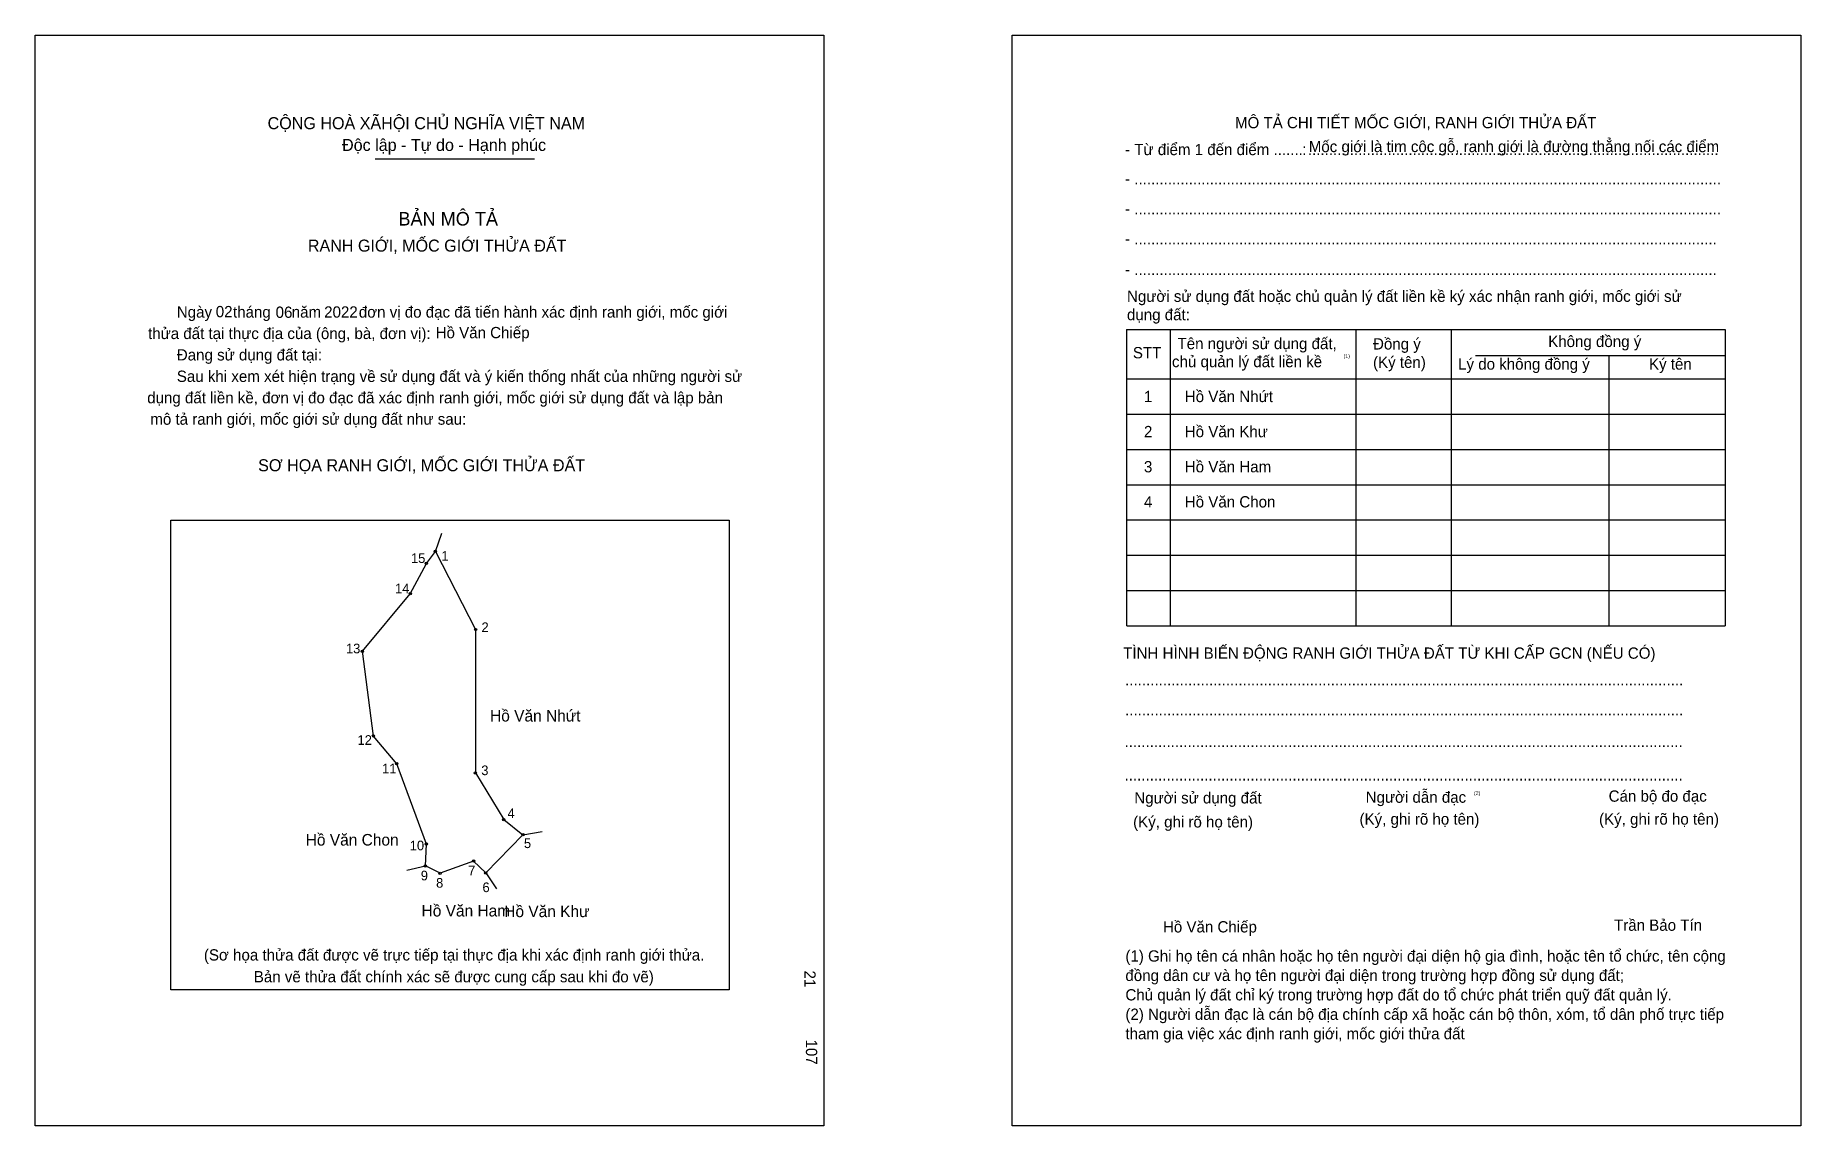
# Model space of a CAD drawing. Extents: x 547933 to 548847, y 1824864 to 1825428.
import ezdxf

# ---------------------------------------------------------------- set-up
doc = ezdxf.new("R2010")
doc.units = 0
for name, color, linetype in [('bmtKhungInTrang1', 7, 'Continuous'), ('bmtKhungInTrang2', 7, 'Continuous'), ('bmtNoiDung', 7, 'Continuous'), ('bmtTemplate', 7, 'Continuous'), ('CanhThua', 7, 'Continuous'), ('MocDinhThua', 7, 'Continuous'), ('RauThua', 7, 'Continuous'), ('SoHieuDinhThua', 7, 'Continuous'), ('TenChuLanCan', 7, 'Continuous')]:
    doc.layers.add(name, color=color, linetype=linetype)

msp = doc.modelspace()

# ---------------------------------------------------------------- linework, layer by layer
at = {"layer": 'bmtKhungInTrang1'}
msp.add_lwpolyline([(547933.4, 1825428.26), (548341.59, 1825428.26), (548341.59, 1824863.68), (547933.4, 1824863.68)], close=True, dxfattribs=at)
at = {"layer": 'bmtKhungInTrang2'}
msp.add_lwpolyline([(548438.93, 1825428.26), (548847.12, 1825428.26), (548847.12, 1824863.68), (548438.93, 1824863.68)], close=True, dxfattribs=at)
at = {"layer": 'bmtTemplate'}
for p, q in [((548109.3, 1825364.27), (548191.84, 1825364.27)), ((548520.81, 1825275.98), (548520.81, 1825122.5)), ((548616.84, 1825275.98), (548616.84, 1825122.5)), ((548666.24, 1825276.16), (548666.24, 1825122.5)), ((548808.04, 1825275.98), (548808.04, 1825122.5)), ((548678.77, 1825262.46), (548808.04, 1825262.46)), ((548498.43, 1825250.4), (548808.04, 1825250.4)), ((548498.43, 1825232.13), (548808.04, 1825232.13)), ((548498.43, 1825213.86), (548808.04, 1825213.86)), ((548498.43, 1825195.58), (548808.04, 1825195.58)), ((548498.43, 1825177.31), (548808.04, 1825177.31)), ((548498.43, 1825159.04), (548808.04, 1825159.04)), ((548498.43, 1825140.77), (548808.04, 1825140.77)), ((548498.43, 1825122.5), (548808.04, 1825122.5))]:
    msp.add_line(p, q, dxfattribs=at)
for points in [[(548498.23, 1825275.98), (548808.04, 1825275.98)], [(548498.23, 1825275.98), (548498.23, 1825122.5)], [(548747.78, 1825262.28), (548747.78, 1825122.5)]]:
    msp.add_lwpolyline(points, dxfattribs=at)
msp.add_lwpolyline([(548003.62, 1824933.99), (548003.62, 1825177.29), (548292.45, 1825177.29), (548292.45, 1824933.99)], close=True, dxfattribs=at)
at = {"layer": 'CanhThua'}
for p, q in [((548127.43, 1825139.08), (548135.79, 1825154.85)), ((548135.79, 1825154.85), (548140.45, 1825161.04)), ((548140.45, 1825161.04), (548161.24, 1825120.6)), ((548102.7, 1825109.36), (548127.43, 1825139.08)), ((548161.24, 1825120.6), (548161.2, 1825046.34)), ((548108.43, 1825065.39), (548102.7, 1825109.36)), ((548120.43, 1825051.11), (548108.43, 1825065.39)), ((548135.86, 1825009.53), (548120.43, 1825051.11)), ((548161.2, 1825046.34), (548175.87, 1825022.17)), ((548175.87, 1825022.17), (548185.81, 1825014.36)), ((548135.33, 1824998.16), (548135.86, 1825009.53)), ((548185.81, 1825014.36), (548166.52, 1824994.6)), ((548142.91, 1824994.4), (548135.33, 1824998.16)), ((548160.24, 1825000.66), (548142.91, 1824994.4)), ((548166.52, 1824994.6), (548160.24, 1825000.66))]:
    msp.add_line(p, q, dxfattribs=at)
at = {"layer": 'MocDinhThua'}
for centre in [(548140.45, 1825161.04), (548135.79, 1825154.85), (548127.43, 1825139.08), (548161.24, 1825120.6), (548102.7, 1825109.36), (548108.43, 1825065.39), (548120.43, 1825051.11), (548161.2, 1825046.34), (548175.87, 1825022.17), (548135.86, 1825009.53), (548185.81, 1825014.36), (548135.33, 1824998.16), (548160.24, 1825000.66), (548142.91, 1824994.4), (548166.52, 1824994.6)]:
    msp.add_circle(centre, 0.599, dxfattribs=at)
at = {"layer": 'RauThua'}
for p, q in [((548140.45, 1825161.04), (548143.8, 1825170.4)), ((548140.45, 1825161.04), (548143.8, 1825170.4)), ((548185.81, 1825014.36), (548195.67, 1825015.95)), ((548185.81, 1825014.36), (548195.67, 1825015.95)), ((548125.61, 1824996.07), (548135.33, 1824998.16)), ((548166.52, 1824994.6), (548172.12, 1824986.34))]:
    msp.add_line(p, q, dxfattribs=at)

# ---------------------------------------------------------------- texts
at = {"layer": 'bmtNoiDung'}
for s, height, p in [('02', 5.84, (548026.8, 1825282.27)), ('06', 5.84, (548057.78, 1825281.95)), ('2022', 5.84, (548082.9, 1825282.07)), ('Hồ Văn Chiếp', 5.8405, (548140.6, 1825271.41)), ('1', 5.84, (548507.21, 1825238.34)), ('Hồ Văn Nhứt ', 5.8405, (548528.35, 1825238.34)), ('2', 5.84, (548507.21, 1825220.16)), ('Hồ Văn Khư ', 5.8405, (548528.35, 1825220.16)), ('3', 5.84, (548507.21, 1825201.97)), ('Hồ Văn Ham ', 5.8405, (548528.35, 1825201.97)), ('4', 5.84, (548507.21, 1825183.79)), ('Hồ Văn Chon ', 5.8405, (548528.35, 1825183.79)), ('Hồ Văn Chiếp', 5.8405, (548517.04, 1824963.74))]:
    msp.add_text(s, height=height, dxfattribs=at).set_placement(p)
for s, p in [('21', (548331.42, 1824944.04)), ('107', (548332.25, 1824908.3))]:
    msp.add_text(s, height=5.84, rotation=270, dxfattribs=at).set_placement(p)
at = {"layer": 'bmtTemplate'}
for s, height, p in [('CỘNG HOÀ XÃHỘI CHỦ NGHĨA VIỆT NAM', 6.2298, (548053.63, 1825379.64)), ('MÔ TẢ CHI TIẾT MỐC GIỚI, RANH GIỚI THỬA ĐẤT', 5.8383, (548554.34, 1825380.13)), ('Độc lập - Tự do - Hạnh phúc', 6.2298, (548092.16, 1825368.37)), ('- Từ điểm 1 đến điểm .......', 5.8383, (548497.44, 1825366.21)), ('Mốc giới là tim cộc gỗ, ranh giới là đường thẳng nối các điểm', 5.8383, (548592.52, 1825367.76)), (':', 5.84, (548589.16, 1825366.21)), ('..................................................................................................', 5.8383, (548592.04, 1825366.21)), ('- ............................................................................................................................................', 5.83826, (548497.44, 1825351.08)), ('BẢN MÔ TẢ', 7.009, (548121.32, 1825329.76)), ('- ............................................................................................................................................', 5.83826, (548497.44, 1825335.55)), ('RANH GIỚI, MỐC GIỚI THỬA ĐẤT', 6.2298, (548074.46, 1825316.24)), ('- ...........................................................................................................................................', 5.83826, (548497.44, 1825320.02)), ('- ...........................................................................................................................................', 5.83826, (548497.44, 1825304.12)), ('Người sử dụng đất hoặc chủ quản lý đất liền kề ký xác nhận ranh giới, mốc giới sử', 5.8383, (548498.43, 1825290.24)), ('Ngày     tháng     năm         đơn vị đo đạc đã tiến hành xác định ranh giới, mốc giới ', 5.8405, (548006.64, 1825282.08)), ('dụng đất:', 5.838, (548498.43, 1825280.73)), ('thửa đất tại thực địa của (ông, bà, đơn vị):', 5.8405, (547991.75, 1825270.98)), ('Tên người sử dụng đất,', 5.8383, (548524.58, 1825265.75)), ('Đồng ý', 5.838, (548625.77, 1825265.57)), ('Không đồng ý', 5.8383, (548716.43, 1825266.85)), ('Đang sử dụng đất tại:', 5.8405, (548006.64, 1825259.89)), ('STT', 5.838, (548501.48, 1825261)), ('chủ quản lý đất liền kề', 5.8383, (548521.72, 1825256.41)), ('(1)', 1.947, (548610.52, 1825261.21)), ('(Ký tên)', 5.838, (548625.77, 1825256.07)), ('Sau khi xem xét hiện trạng về sử dụng đất và ý kiến thống nhất của những người sử ', 5.8405, (548006.64, 1825248.8)), ('Lý do không đồng ý', 5.8383, (548669.81, 1825255.15)), ('Ký tên', 5.838, (548768.61, 1825255.15)), ('dụng đất liền kề, đơn vị đo đạc đã xác định ranh giới, mốc giới sử dụng đất và lập bản', 5.8405, (547991.31, 1825237.71)), ('mô tả ranh giới, mốc giới sử dụng đất như sau:', 5.8405, (547992.92, 1825226.62)), ('SƠ HỌA RANH GIỚI, MỐC GIỚI THỬA ĐẤT', 6.2298, (548048.72, 1825202.52)), ('TÌNH HÌNH BIẾN ĐỘNG RANH GIỚI THỬA ĐẤT TỪ KHI CẤP GCN (NẾU CÓ)', 5.8383, (548496.45, 1825105.46)), ('.....................................................................................................................................', 5.84701, (548497.44, 1825091.72)), ('.....................................................................................................................................', 5.84701, (548497.44, 1825076.19)), ('.....................................................................................................................................', 5.84701, (548497.14, 1825059.74)), ('.....................................................................................................................................', 5.84701, (548497.14, 1825042.38)), ('Người sử dụng đất', 5.8383, (548502.2, 1825030.51)), ('Người dẫn đạc', 5.8383, (548621.95, 1825030.88)), ('(2)', 1.947, (548678.01, 1825034.9)), ('Cán bộ đo đạc', 5.8383, (548747.72, 1825031.42)), ('(Ký, ghi rõ họ tên)', 5.8383, (548501.6, 1825018.09)), ('(Ký, ghi rõ họ tên)', 5.8383, (548618.77, 1825019.55)), ('(Ký, ghi rõ họ tên)', 5.8383, (548742.76, 1825019.55)), ('Trần Bảo Tín', 5.8383, (548750.5, 1824964.6)), ('(Sơ họa thửa đất được vẽ trực tiếp tại thực địa khi xác định ranh giới thửa.', 5.8405, (548020.66, 1824949.2)), ('(1) Ghi họ tên cá nhân hoặc họ tên người đại diện hộ gia đình, hoặc tên tổ chức, tên cộng', 5.8383, (548497.61, 1824948.64)), ('Bản vẽ thửa đất chính xác sẽ được cung cấp sau khi đo vẽ)', 5.8405, (548046.48, 1824937.91)), ('đồng dân cư và họ tên người đại diện trong trường hợp đồng sử dụng đất;', 5.8383, (548497.61, 1824938.59)), ('Chủ quản lý đất chỉ ký trong trường hợp đất do tổ chức phát triển quỹ đất quản lý.', 5.8383, (548497.61, 1824928.54)), ('(2) Người dẫn đạc là cán bộ địa chính cấp xã hoặc cán bộ thôn, xóm, tổ dân phố trực tiếp', 5.8383, (548497.61, 1824918.49)), ('tham gia việc xác định ranh giới, mốc giới thửa đất', 5.8383, (548497.61, 1824908.44))]:
    msp.add_text(s, height=height, dxfattribs=at).set_placement(p)
at = {"layer": 'SoHieuDinhThua'}
for s, height, p in [('15', 4.993, (548127.84, 1825155.04)), ('1', 4.99, (548143.54, 1825156.17)), ('14', 4.993, (548119.58, 1825139.36)), ('2', 4.99, (548164.34, 1825119.28)), ('13', 4.993, (548094.19, 1825108.25)), ('12', 4.993, (548100.17, 1825060.88)), ('11', 4.993, (548112.88, 1825046.11)), ('3', 4.99, (548164.22, 1825045.18)), ('4', 4.99, (548177.84, 1825022.99)), ('10', 4.993, (548127.21, 1825006.27)), ('5', 4.99, (548186.31, 1825007.43)), ('7', 4.99, (548157.42, 1824993.28)), ('9', 4.99, (548132.92, 1824990.71)), ('8', 4.99, (548140.84, 1824986.92)), ('6', 4.99, (548164.85, 1824984.62))]:
    msp.add_text(s, height=height, dxfattribs=at).set_placement(p)
at = {"layer": 'TenChuLanCan'}
for s, height, p in [('Hồ Văn Nhứt', 5.9913, (548168.77, 1825072.96)), ('Hồ Văn Chon', 5.9913, (548073.35, 1825008.73)), ('Hồ Văn Ham', 5.991, (548133.31, 1824972.01)), ('Hồ Văn Khư', 5.991, (548176.11, 1824971.67))]:
    msp.add_text(s, height=height, dxfattribs=at).set_placement(p)

doc.saveas('drawing.dxf')
